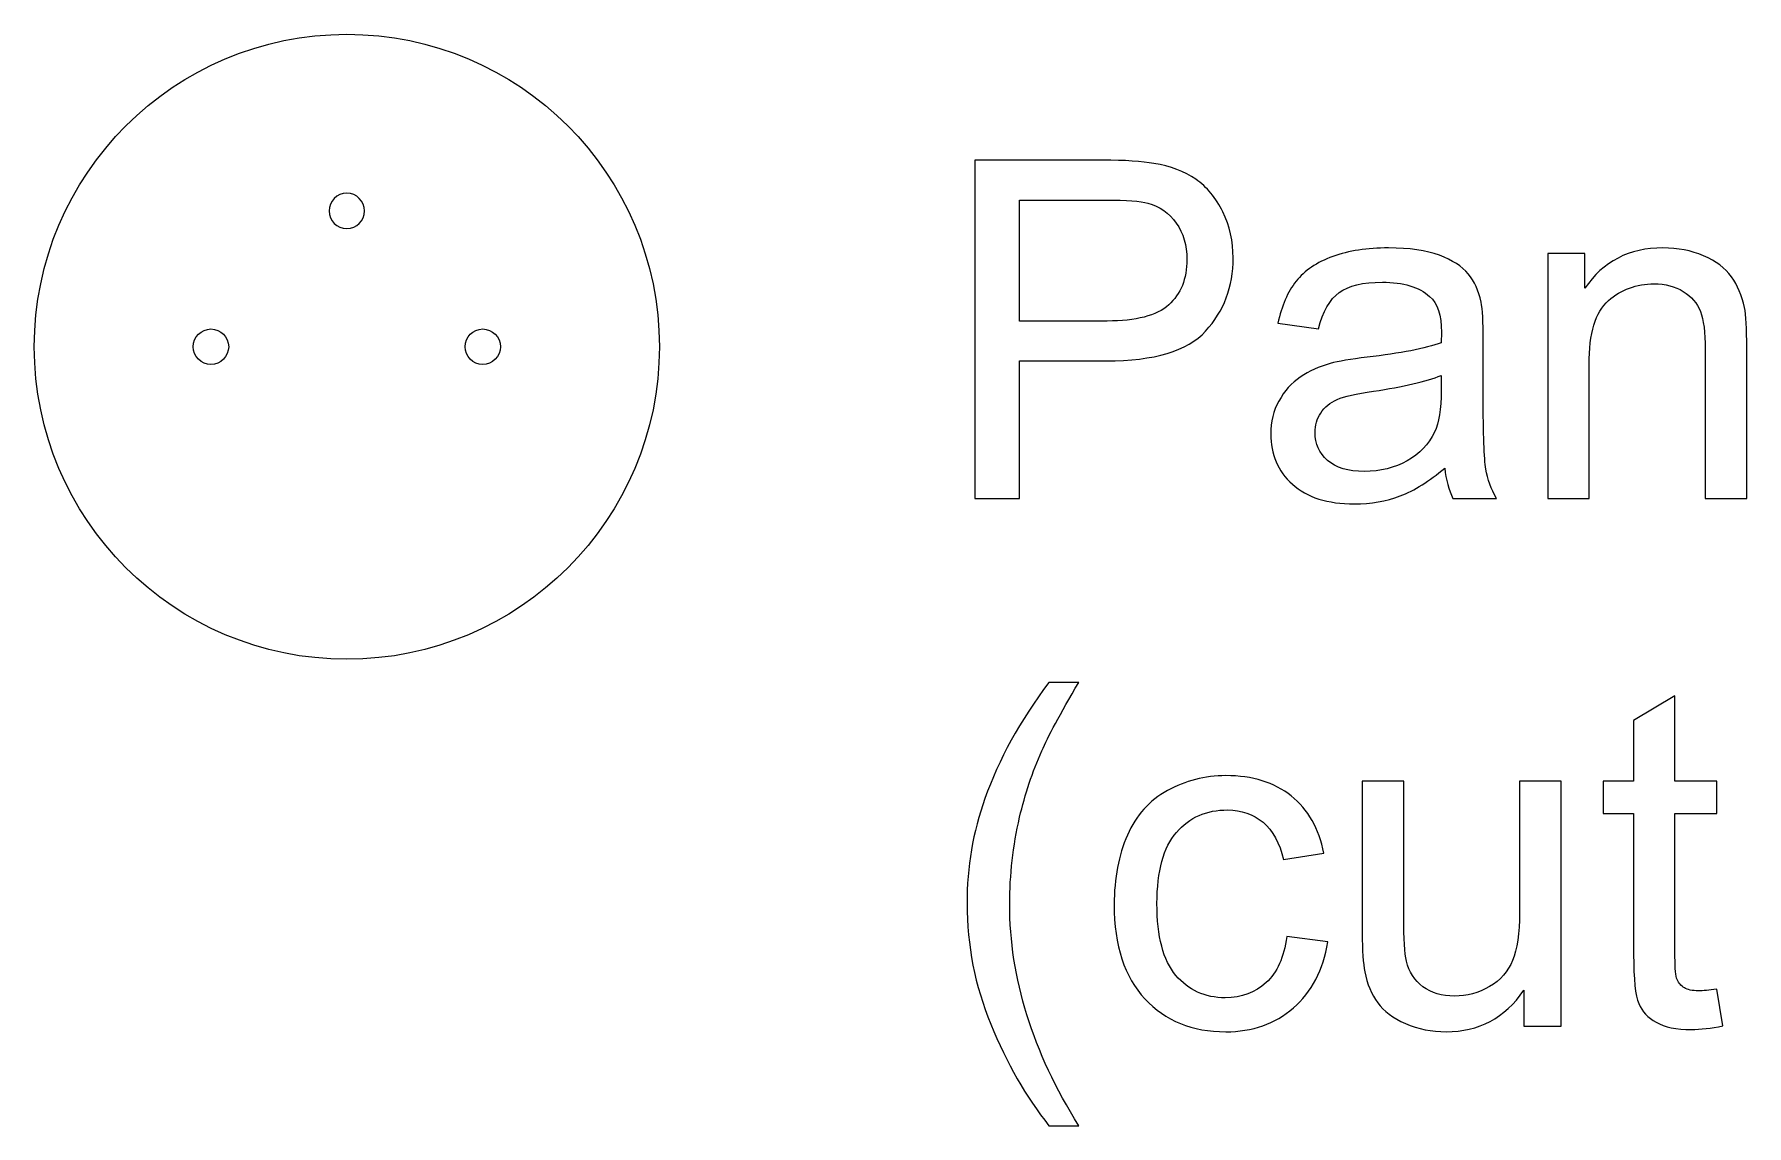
# Model space of a CAD drawing. Header units: inches. Extents: x -3.1 to 14.9, y -9.8 to 5.5.
# Drawn here: x 9.446 to 10.654, y -0.628 to 0.142 of the extents above; entities that cross this region are included whole.
import ezdxf

# ---------------------------------------------------------------- set-up
doc = ezdxf.new("R2010")
doc.units = ezdxf.units.IN
doc.header["$MEASUREMENT"] = 0
doc.layers.add('Layer 1', color=7, linetype='Continuous')

msp = doc.modelspace()

# ---------------------------------------------------------------- linework, layer by layer
at = {"layer": 'Layer 1', "color": 250, "lineweight": 9}
for points in [[(9.666, 0.1424), (9.5443, 0.1424), (9.4456, 0.0437), (9.4456, -0.078), (9.4456, -0.078), (9.4456, -0.1998), (9.5443, -0.2985), (9.666, -0.2985), (9.666, -0.2985), (9.7878, -0.2985), (9.8865, -0.1998), (9.8865, -0.078), (9.8865, -0.078), (9.8865, 0.0437), (9.7878, 0.1424), (9.666, 0.1424)], [(9.666, 0.1424), (9.5443, 0.1424), (9.4456, 0.0437), (9.4456, -0.078), (9.4456, -0.078), (9.4456, -0.1998), (9.5443, -0.2985), (9.666, -0.2985), (9.666, -0.2985), (9.7878, -0.2985), (9.8865, -0.1998), (9.8865, -0.078), (9.8865, -0.078), (9.8865, 0.0437), (9.7878, 0.1424), (9.666, 0.1424)], [(9.666, 0.1424), (9.5443, 0.1424), (9.4456, 0.0437), (9.4456, -0.078), (9.4456, -0.078), (9.4456, -0.1998), (9.5443, -0.2985), (9.666, -0.2985), (9.666, -0.2985), (9.7878, -0.2985), (9.8865, -0.1998), (9.8865, -0.078), (9.8865, -0.078), (9.8865, 0.0437), (9.7878, 0.1424), (9.666, 0.1424)], [(9.666, 0.1424), (9.5443, 0.1424), (9.4456, 0.0437), (9.4456, -0.078), (9.4456, -0.078), (9.4456, -0.1998), (9.5443, -0.2985), (9.666, -0.2985), (9.666, -0.2985), (9.7878, -0.2985), (9.8865, -0.1998), (9.8865, -0.078), (9.8865, -0.078), (9.8865, 0.0437), (9.7878, 0.1424), (9.666, 0.1424)], [(9.666, 0.1424), (9.5443, 0.1424), (9.4456, 0.0437), (9.4456, -0.078), (9.4456, -0.078), (9.4456, -0.1998), (9.5443, -0.2985), (9.666, -0.2985), (9.666, -0.2985), (9.7878, -0.2985), (9.8865, -0.1998), (9.8865, -0.078), (9.8865, -0.078), (9.8865, 0.0437), (9.7878, 0.1424), (9.666, 0.1424)], [(9.666, 0.1424), (9.5443, 0.1424), (9.4456, 0.0437), (9.4456, -0.078), (9.4456, -0.078), (9.4456, -0.1998), (9.5443, -0.2985), (9.666, -0.2985), (9.666, -0.2985), (9.7878, -0.2985), (9.8865, -0.1998), (9.8865, -0.078), (9.8865, -0.078), (9.8865, 0.0437), (9.7878, 0.1424), (9.666, 0.1424)], [(9.666, 0.1424), (9.5443, 0.1424), (9.4456, 0.0437), (9.4456, -0.078), (9.4456, -0.078), (9.4456, -0.1998), (9.5443, -0.2985), (9.666, -0.2985), (9.666, -0.2985), (9.7878, -0.2985), (9.8865, -0.1998), (9.8865, -0.078), (9.8865, -0.078), (9.8865, 0.0437), (9.7878, 0.1424), (9.666, 0.1424)], [(9.666, 0.1424), (9.5443, 0.1424), (9.4456, 0.0437), (9.4456, -0.078), (9.4456, -0.078), (9.4456, -0.1998), (9.5443, -0.2985), (9.666, -0.2985), (9.666, -0.2985), (9.7878, -0.2985), (9.8865, -0.1998), (9.8865, -0.078), (9.8865, -0.078), (9.8865, 0.0437), (9.7878, 0.1424), (9.666, 0.1424)], [(9.666, 0.1424), (9.5443, 0.1424), (9.4456, 0.0437), (9.4456, -0.078), (9.4456, -0.078), (9.4456, -0.1998), (9.5443, -0.2985), (9.666, -0.2985), (9.666, -0.2985), (9.7878, -0.2985), (9.8865, -0.1998), (9.8865, -0.078), (9.8865, -0.078), (9.8865, 0.0437), (9.7878, 0.1424), (9.666, 0.1424)], [(9.666, 0.1424), (9.5443, 0.1424), (9.4456, 0.0437), (9.4456, -0.078), (9.4456, -0.078), (9.4456, -0.1998), (9.5443, -0.2985), (9.666, -0.2985), (9.666, -0.2985), (9.7878, -0.2985), (9.8865, -0.1998), (9.8865, -0.078), (9.8865, -0.078), (9.8865, 0.0437), (9.7878, 0.1424), (9.666, 0.1424)], [(9.666, 0.1424), (9.5443, 0.1424), (9.4456, 0.0437), (9.4456, -0.078), (9.4456, -0.078), (9.4456, -0.1998), (9.5443, -0.2985), (9.666, -0.2985), (9.666, -0.2985), (9.7878, -0.2985), (9.8865, -0.1998), (9.8865, -0.078), (9.8865, -0.078), (9.8865, 0.0437), (9.7878, 0.1424), (9.666, 0.1424)], [(9.666, 0.1424), (9.5443, 0.1424), (9.4456, 0.0437), (9.4456, -0.078), (9.4456, -0.078), (9.4456, -0.1998), (9.5443, -0.2985), (9.666, -0.2985), (9.666, -0.2985), (9.7878, -0.2985), (9.8865, -0.1998), (9.8865, -0.078), (9.8865, -0.078), (9.8865, 0.0437), (9.7878, 0.1424), (9.666, 0.1424)], [(9.666, 0.1424), (9.5443, 0.1424), (9.4456, 0.0437), (9.4456, -0.078), (9.4456, -0.078), (9.4456, -0.1998), (9.5443, -0.2985), (9.666, -0.2985), (9.666, -0.2985), (9.7878, -0.2985), (9.8865, -0.1998), (9.8865, -0.078), (9.8865, -0.078), (9.8865, 0.0437), (9.7878, 0.1424), (9.666, 0.1424)], [(9.666, 0.1424), (9.5443, 0.1424), (9.4456, 0.0437), (9.4456, -0.078), (9.4456, -0.078), (9.4456, -0.1998), (9.5443, -0.2985), (9.666, -0.2985), (9.666, -0.2985), (9.7878, -0.2985), (9.8865, -0.1998), (9.8865, -0.078), (9.8865, -0.078), (9.8865, 0.0437), (9.7878, 0.1424), (9.666, 0.1424)], [(9.666, 0.1424), (9.5443, 0.1424), (9.4456, 0.0437), (9.4456, -0.078), (9.4456, -0.078), (9.4456, -0.1998), (9.5443, -0.2985), (9.666, -0.2985), (9.666, -0.2985), (9.7878, -0.2985), (9.8865, -0.1998), (9.8865, -0.078), (9.8865, -0.078), (9.8865, 0.0437), (9.7878, 0.1424), (9.666, 0.1424)], [(9.666, 0.1424), (9.5443, 0.1424), (9.4456, 0.0437), (9.4456, -0.078), (9.4456, -0.078), (9.4456, -0.1998), (9.5443, -0.2985), (9.666, -0.2985), (9.666, -0.2985), (9.7878, -0.2985), (9.8865, -0.1998), (9.8865, -0.078), (9.8865, -0.078), (9.8865, 0.0437), (9.7878, 0.1424), (9.666, 0.1424)], [(9.666, 0.1424), (9.5443, 0.1424), (9.4456, 0.0437), (9.4456, -0.078), (9.4456, -0.078), (9.4456, -0.1998), (9.5443, -0.2985), (9.666, -0.2985), (9.666, -0.2985), (9.7878, -0.2985), (9.8865, -0.1998), (9.8865, -0.078), (9.8865, -0.078), (9.8865, 0.0437), (9.7878, 0.1424), (9.666, 0.1424)], [(9.666, 0.1424), (9.5443, 0.1424), (9.4456, 0.0437), (9.4456, -0.078), (9.4456, -0.078), (9.4456, -0.1998), (9.5443, -0.2985), (9.666, -0.2985), (9.666, -0.2985), (9.7878, -0.2985), (9.8865, -0.1998), (9.8865, -0.078), (9.8865, -0.078), (9.8865, 0.0437), (9.7878, 0.1424), (9.666, 0.1424)], [(9.666, 0.1424), (9.5443, 0.1424), (9.4456, 0.0437), (9.4456, -0.078), (9.4456, -0.078), (9.4456, -0.1998), (9.5443, -0.2985), (9.666, -0.2985), (9.666, -0.2985), (9.7878, -0.2985), (9.8865, -0.1998), (9.8865, -0.078), (9.8865, -0.078), (9.8865, 0.0437), (9.7878, 0.1424), (9.666, 0.1424)], [(9.666, 0.1424), (9.5443, 0.1424), (9.4456, 0.0437), (9.4456, -0.078), (9.4456, -0.078), (9.4456, -0.1998), (9.5443, -0.2985), (9.666, -0.2985), (9.666, -0.2985), (9.7878, -0.2985), (9.8865, -0.1998), (9.8865, -0.078), (9.8865, -0.078), (9.8865, 0.0437), (9.7878, 0.1424), (9.666, 0.1424)], [(9.666, 0.1424), (9.5443, 0.1424), (9.4456, 0.0437), (9.4456, -0.078), (9.4456, -0.078), (9.4456, -0.1998), (9.5443, -0.2985), (9.666, -0.2985), (9.666, -0.2985), (9.7878, -0.2985), (9.8865, -0.1998), (9.8865, -0.078), (9.8865, -0.078), (9.8865, 0.0437), (9.7878, 0.1424), (9.666, 0.1424)], [(9.6535, 0.0178), (9.6535, 0.0247), (9.6591, 0.0303), (9.666, 0.0303), (9.666, 0.0303), (9.6729, 0.0303), (9.6785, 0.0247), (9.6785, 0.0178), (9.6785, 0.0178), (9.6785, 0.0109), (9.6729, 0.0053), (9.666, 0.0053), (9.666, 0.0053), (9.6591, 0.0053), (9.6535, 0.0109), (9.6535, 0.0178)], [(9.5702, -0.0655), (9.5633, -0.0655), (9.5577, -0.0711), (9.5577, -0.078), (9.5577, -0.078), (9.5577, -0.0849), (9.5633, -0.0905), (9.5702, -0.0905), (9.5702, -0.0905), (9.5771, -0.0905), (9.5827, -0.0849), (9.5827, -0.078), (9.5827, -0.078), (9.5827, -0.0711), (9.5771, -0.0655), (9.5702, -0.0655)], [(9.5702, -0.0655), (9.5633, -0.0655), (9.5577, -0.0711), (9.5577, -0.078), (9.5577, -0.078), (9.5577, -0.0849), (9.5633, -0.0905), (9.5702, -0.0905), (9.5702, -0.0905), (9.5771, -0.0905), (9.5827, -0.0849), (9.5827, -0.078), (9.5827, -0.078), (9.5827, -0.0711), (9.5771, -0.0655), (9.5702, -0.0655)], [(9.5702, -0.0655), (9.5633, -0.0655), (9.5577, -0.0711), (9.5577, -0.078), (9.5577, -0.078), (9.5577, -0.0849), (9.5633, -0.0905), (9.5702, -0.0905), (9.5702, -0.0905), (9.5771, -0.0905), (9.5827, -0.0849), (9.5827, -0.078), (9.5827, -0.078), (9.5827, -0.0711), (9.5771, -0.0655), (9.5702, -0.0655)], [(9.5702, -0.0655), (9.5633, -0.0655), (9.5577, -0.0711), (9.5577, -0.078), (9.5577, -0.078), (9.5577, -0.0849), (9.5633, -0.0905), (9.5702, -0.0905), (9.5702, -0.0905), (9.5771, -0.0905), (9.5827, -0.0849), (9.5827, -0.078), (9.5827, -0.078), (9.5827, -0.0711), (9.5771, -0.0655), (9.5702, -0.0655)], [(9.5702, -0.0655), (9.5633, -0.0655), (9.5577, -0.0711), (9.5577, -0.078), (9.5577, -0.078), (9.5577, -0.0849), (9.5633, -0.0905), (9.5702, -0.0905), (9.5702, -0.0905), (9.5771, -0.0905), (9.5827, -0.0849), (9.5827, -0.078), (9.5827, -0.078), (9.5827, -0.0711), (9.5771, -0.0655), (9.5702, -0.0655)], [(9.5702, -0.0655), (9.5633, -0.0655), (9.5577, -0.0711), (9.5577, -0.078), (9.5577, -0.078), (9.5577, -0.0849), (9.5633, -0.0905), (9.5702, -0.0905), (9.5702, -0.0905), (9.5771, -0.0905), (9.5827, -0.0849), (9.5827, -0.078), (9.5827, -0.078), (9.5827, -0.0711), (9.5771, -0.0655), (9.5702, -0.0655)], [(9.5702, -0.0655), (9.5633, -0.0655), (9.5577, -0.0711), (9.5577, -0.078), (9.5577, -0.078), (9.5577, -0.0849), (9.5633, -0.0905), (9.5702, -0.0905), (9.5702, -0.0905), (9.5771, -0.0905), (9.5827, -0.0849), (9.5827, -0.078), (9.5827, -0.078), (9.5827, -0.0711), (9.5771, -0.0655), (9.5702, -0.0655)], [(9.5702, -0.0655), (9.5633, -0.0655), (9.5577, -0.0711), (9.5577, -0.078), (9.5577, -0.078), (9.5577, -0.0849), (9.5633, -0.0905), (9.5702, -0.0905), (9.5702, -0.0905), (9.5771, -0.0905), (9.5827, -0.0849), (9.5827, -0.078), (9.5827, -0.078), (9.5827, -0.0711), (9.5771, -0.0655), (9.5702, -0.0655)], [(9.5702, -0.0655), (9.5633, -0.0655), (9.5577, -0.0711), (9.5577, -0.078), (9.5577, -0.078), (9.5577, -0.0849), (9.5633, -0.0905), (9.5702, -0.0905), (9.5702, -0.0905), (9.5771, -0.0905), (9.5827, -0.0849), (9.5827, -0.078), (9.5827, -0.078), (9.5827, -0.0711), (9.5771, -0.0655), (9.5702, -0.0655)], [(9.5702, -0.0655), (9.5633, -0.0655), (9.5577, -0.0711), (9.5577, -0.078), (9.5577, -0.078), (9.5577, -0.0849), (9.5633, -0.0905), (9.5702, -0.0905), (9.5702, -0.0905), (9.5771, -0.0905), (9.5827, -0.0849), (9.5827, -0.078), (9.5827, -0.078), (9.5827, -0.0711), (9.5771, -0.0655), (9.5702, -0.0655)], [(9.5702, -0.0655), (9.5633, -0.0655), (9.5577, -0.0711), (9.5577, -0.078), (9.5577, -0.078), (9.5577, -0.0849), (9.5633, -0.0905), (9.5702, -0.0905), (9.5702, -0.0905), (9.5771, -0.0905), (9.5827, -0.0849), (9.5827, -0.078), (9.5827, -0.078), (9.5827, -0.0711), (9.5771, -0.0655), (9.5702, -0.0655)], [(9.5702, -0.0655), (9.5633, -0.0655), (9.5577, -0.0711), (9.5577, -0.078), (9.5577, -0.078), (9.5577, -0.0849), (9.5633, -0.0905), (9.5702, -0.0905), (9.5702, -0.0905), (9.5771, -0.0905), (9.5827, -0.0849), (9.5827, -0.078), (9.5827, -0.078), (9.5827, -0.0711), (9.5771, -0.0655), (9.5702, -0.0655)], [(9.5702, -0.0655), (9.5633, -0.0655), (9.5577, -0.0711), (9.5577, -0.078), (9.5577, -0.078), (9.5577, -0.0849), (9.5633, -0.0905), (9.5702, -0.0905), (9.5702, -0.0905), (9.5771, -0.0905), (9.5827, -0.0849), (9.5827, -0.078), (9.5827, -0.078), (9.5827, -0.0711), (9.5771, -0.0655), (9.5702, -0.0655)], [(9.5702, -0.0655), (9.5633, -0.0655), (9.5577, -0.0711), (9.5577, -0.078), (9.5577, -0.078), (9.5577, -0.0849), (9.5633, -0.0905), (9.5702, -0.0905), (9.5702, -0.0905), (9.5771, -0.0905), (9.5827, -0.0849), (9.5827, -0.078), (9.5827, -0.078), (9.5827, -0.0711), (9.5771, -0.0655), (9.5702, -0.0655)], [(9.5702, -0.0655), (9.5633, -0.0655), (9.5577, -0.0711), (9.5577, -0.078), (9.5577, -0.078), (9.5577, -0.0849), (9.5633, -0.0905), (9.5702, -0.0905), (9.5702, -0.0905), (9.5771, -0.0905), (9.5827, -0.0849), (9.5827, -0.078), (9.5827, -0.078), (9.5827, -0.0711), (9.5771, -0.0655), (9.5702, -0.0655)], [(9.5702, -0.0655), (9.5633, -0.0655), (9.5577, -0.0711), (9.5577, -0.078), (9.5577, -0.078), (9.5577, -0.0849), (9.5633, -0.0905), (9.5702, -0.0905), (9.5702, -0.0905), (9.5771, -0.0905), (9.5827, -0.0849), (9.5827, -0.078), (9.5827, -0.078), (9.5827, -0.0711), (9.5771, -0.0655), (9.5702, -0.0655)], [(9.5702, -0.0655), (9.5633, -0.0655), (9.5577, -0.0711), (9.5577, -0.078), (9.5577, -0.078), (9.5577, -0.0849), (9.5633, -0.0905), (9.5702, -0.0905), (9.5702, -0.0905), (9.5771, -0.0905), (9.5827, -0.0849), (9.5827, -0.078), (9.5827, -0.078), (9.5827, -0.0711), (9.5771, -0.0655), (9.5702, -0.0655)], [(9.5702, -0.0655), (9.5633, -0.0655), (9.5577, -0.0711), (9.5577, -0.078), (9.5577, -0.078), (9.5577, -0.0849), (9.5633, -0.0905), (9.5702, -0.0905), (9.5702, -0.0905), (9.5771, -0.0905), (9.5827, -0.0849), (9.5827, -0.078), (9.5827, -0.078), (9.5827, -0.0711), (9.5771, -0.0655), (9.5702, -0.0655)], [(9.5702, -0.0655), (9.5633, -0.0655), (9.5577, -0.0711), (9.5577, -0.078), (9.5577, -0.078), (9.5577, -0.0849), (9.5633, -0.0905), (9.5702, -0.0905), (9.5702, -0.0905), (9.5771, -0.0905), (9.5827, -0.0849), (9.5827, -0.078), (9.5827, -0.078), (9.5827, -0.0711), (9.5771, -0.0655), (9.5702, -0.0655)], [(9.5702, -0.0655), (9.5633, -0.0655), (9.5577, -0.0711), (9.5577, -0.078), (9.5577, -0.078), (9.5577, -0.0849), (9.5633, -0.0905), (9.5702, -0.0905), (9.5702, -0.0905), (9.5771, -0.0905), (9.5827, -0.0849), (9.5827, -0.078), (9.5827, -0.078), (9.5827, -0.0711), (9.5771, -0.0655), (9.5702, -0.0655)], [(9.5702, -0.0655), (9.5633, -0.0655), (9.5577, -0.0711), (9.5577, -0.078), (9.5577, -0.078), (9.5577, -0.0849), (9.5633, -0.0905), (9.5702, -0.0905), (9.5702, -0.0905), (9.5771, -0.0905), (9.5827, -0.0849), (9.5827, -0.078), (9.5827, -0.078), (9.5827, -0.0711), (9.5771, -0.0655), (9.5702, -0.0655)], [(9.7619, -0.0655), (9.7549, -0.0655), (9.7494, -0.0711), (9.7494, -0.078), (9.7494, -0.078), (9.7494, -0.0849), (9.7549, -0.0905), (9.7619, -0.0905), (9.7619, -0.0905), (9.7688, -0.0905), (9.7744, -0.0849), (9.7744, -0.078), (9.7744, -0.078), (9.7744, -0.0711), (9.7688, -0.0655), (9.7619, -0.0655)], [(9.7619, -0.0655), (9.7549, -0.0655), (9.7494, -0.0711), (9.7494, -0.078), (9.7494, -0.078), (9.7494, -0.0849), (9.7549, -0.0905), (9.7619, -0.0905), (9.7619, -0.0905), (9.7688, -0.0905), (9.7744, -0.0849), (9.7744, -0.078), (9.7744, -0.078), (9.7744, -0.0711), (9.7688, -0.0655), (9.7619, -0.0655)], [(9.7619, -0.0655), (9.7549, -0.0655), (9.7494, -0.0711), (9.7494, -0.078), (9.7494, -0.078), (9.7494, -0.0849), (9.7549, -0.0905), (9.7619, -0.0905), (9.7619, -0.0905), (9.7688, -0.0905), (9.7744, -0.0849), (9.7744, -0.078), (9.7744, -0.078), (9.7744, -0.0711), (9.7688, -0.0655), (9.7619, -0.0655)], [(9.7619, -0.0655), (9.7549, -0.0655), (9.7494, -0.0711), (9.7494, -0.078), (9.7494, -0.078), (9.7494, -0.0849), (9.7549, -0.0905), (9.7619, -0.0905), (9.7619, -0.0905), (9.7688, -0.0905), (9.7744, -0.0849), (9.7744, -0.078), (9.7744, -0.078), (9.7744, -0.0711), (9.7688, -0.0655), (9.7619, -0.0655)], [(9.7619, -0.0655), (9.7549, -0.0655), (9.7494, -0.0711), (9.7494, -0.078), (9.7494, -0.078), (9.7494, -0.0849), (9.7549, -0.0905), (9.7619, -0.0905), (9.7619, -0.0905), (9.7688, -0.0905), (9.7744, -0.0849), (9.7744, -0.078), (9.7744, -0.078), (9.7744, -0.0711), (9.7688, -0.0655), (9.7619, -0.0655)], [(9.7619, -0.0655), (9.7549, -0.0655), (9.7494, -0.0711), (9.7494, -0.078), (9.7494, -0.078), (9.7494, -0.0849), (9.7549, -0.0905), (9.7619, -0.0905), (9.7619, -0.0905), (9.7688, -0.0905), (9.7744, -0.0849), (9.7744, -0.078), (9.7744, -0.078), (9.7744, -0.0711), (9.7688, -0.0655), (9.7619, -0.0655)], [(9.7619, -0.0655), (9.7549, -0.0655), (9.7494, -0.0711), (9.7494, -0.078), (9.7494, -0.078), (9.7494, -0.0849), (9.7549, -0.0905), (9.7619, -0.0905), (9.7619, -0.0905), (9.7688, -0.0905), (9.7744, -0.0849), (9.7744, -0.078), (9.7744, -0.078), (9.7744, -0.0711), (9.7688, -0.0655), (9.7619, -0.0655)], [(9.7619, -0.0655), (9.7549, -0.0655), (9.7494, -0.0711), (9.7494, -0.078), (9.7494, -0.078), (9.7494, -0.0849), (9.7549, -0.0905), (9.7619, -0.0905), (9.7619, -0.0905), (9.7688, -0.0905), (9.7744, -0.0849), (9.7744, -0.078), (9.7744, -0.078), (9.7744, -0.0711), (9.7688, -0.0655), (9.7619, -0.0655)], [(9.7619, -0.0655), (9.7549, -0.0655), (9.7494, -0.0711), (9.7494, -0.078), (9.7494, -0.078), (9.7494, -0.0849), (9.7549, -0.0905), (9.7619, -0.0905), (9.7619, -0.0905), (9.7688, -0.0905), (9.7744, -0.0849), (9.7744, -0.078), (9.7744, -0.078), (9.7744, -0.0711), (9.7688, -0.0655), (9.7619, -0.0655)], [(9.7619, -0.0655), (9.7549, -0.0655), (9.7494, -0.0711), (9.7494, -0.078), (9.7494, -0.078), (9.7494, -0.0849), (9.7549, -0.0905), (9.7619, -0.0905), (9.7619, -0.0905), (9.7688, -0.0905), (9.7744, -0.0849), (9.7744, -0.078), (9.7744, -0.078), (9.7744, -0.0711), (9.7688, -0.0655), (9.7619, -0.0655)], [(9.7619, -0.0655), (9.7549, -0.0655), (9.7494, -0.0711), (9.7494, -0.078), (9.7494, -0.078), (9.7494, -0.0849), (9.7549, -0.0905), (9.7619, -0.0905), (9.7619, -0.0905), (9.7688, -0.0905), (9.7744, -0.0849), (9.7744, -0.078), (9.7744, -0.078), (9.7744, -0.0711), (9.7688, -0.0655), (9.7619, -0.0655)], [(9.7619, -0.0655), (9.7549, -0.0655), (9.7494, -0.0711), (9.7494, -0.078), (9.7494, -0.078), (9.7494, -0.0849), (9.7549, -0.0905), (9.7619, -0.0905), (9.7619, -0.0905), (9.7688, -0.0905), (9.7744, -0.0849), (9.7744, -0.078), (9.7744, -0.078), (9.7744, -0.0711), (9.7688, -0.0655), (9.7619, -0.0655)], [(9.7619, -0.0655), (9.7549, -0.0655), (9.7494, -0.0711), (9.7494, -0.078), (9.7494, -0.078), (9.7494, -0.0849), (9.7549, -0.0905), (9.7619, -0.0905), (9.7619, -0.0905), (9.7688, -0.0905), (9.7744, -0.0849), (9.7744, -0.078), (9.7744, -0.078), (9.7744, -0.0711), (9.7688, -0.0655), (9.7619, -0.0655)], [(9.7619, -0.0655), (9.7549, -0.0655), (9.7494, -0.0711), (9.7494, -0.078), (9.7494, -0.078), (9.7494, -0.0849), (9.7549, -0.0905), (9.7619, -0.0905), (9.7619, -0.0905), (9.7688, -0.0905), (9.7744, -0.0849), (9.7744, -0.078), (9.7744, -0.078), (9.7744, -0.0711), (9.7688, -0.0655), (9.7619, -0.0655)], [(9.7619, -0.0655), (9.7549, -0.0655), (9.7494, -0.0711), (9.7494, -0.078), (9.7494, -0.078), (9.7494, -0.0849), (9.7549, -0.0905), (9.7619, -0.0905), (9.7619, -0.0905), (9.7688, -0.0905), (9.7744, -0.0849), (9.7744, -0.078), (9.7744, -0.078), (9.7744, -0.0711), (9.7688, -0.0655), (9.7619, -0.0655)], [(9.7619, -0.0655), (9.7549, -0.0655), (9.7494, -0.0711), (9.7494, -0.078), (9.7494, -0.078), (9.7494, -0.0849), (9.7549, -0.0905), (9.7619, -0.0905), (9.7619, -0.0905), (9.7688, -0.0905), (9.7744, -0.0849), (9.7744, -0.078), (9.7744, -0.078), (9.7744, -0.0711), (9.7688, -0.0655), (9.7619, -0.0655)], [(9.7619, -0.0655), (9.7549, -0.0655), (9.7494, -0.0711), (9.7494, -0.078), (9.7494, -0.078), (9.7494, -0.0849), (9.7549, -0.0905), (9.7619, -0.0905), (9.7619, -0.0905), (9.7688, -0.0905), (9.7744, -0.0849), (9.7744, -0.078), (9.7744, -0.078), (9.7744, -0.0711), (9.7688, -0.0655), (9.7619, -0.0655)], [(9.7619, -0.0655), (9.7549, -0.0655), (9.7494, -0.0711), (9.7494, -0.078), (9.7494, -0.078), (9.7494, -0.0849), (9.7549, -0.0905), (9.7619, -0.0905), (9.7619, -0.0905), (9.7688, -0.0905), (9.7744, -0.0849), (9.7744, -0.078), (9.7744, -0.078), (9.7744, -0.0711), (9.7688, -0.0655), (9.7619, -0.0655)], [(9.7619, -0.0655), (9.7549, -0.0655), (9.7494, -0.0711), (9.7494, -0.078), (9.7494, -0.078), (9.7494, -0.0849), (9.7549, -0.0905), (9.7619, -0.0905), (9.7619, -0.0905), (9.7688, -0.0905), (9.7744, -0.0849), (9.7744, -0.078), (9.7744, -0.078), (9.7744, -0.0711), (9.7688, -0.0655), (9.7619, -0.0655)], [(9.7619, -0.0655), (9.7549, -0.0655), (9.7494, -0.0711), (9.7494, -0.078), (9.7494, -0.078), (9.7494, -0.0849), (9.7549, -0.0905), (9.7619, -0.0905), (9.7619, -0.0905), (9.7688, -0.0905), (9.7744, -0.0849), (9.7744, -0.078), (9.7744, -0.078), (9.7744, -0.0711), (9.7688, -0.0655), (9.7619, -0.0655)], [(9.7619, -0.0655), (9.7549, -0.0655), (9.7494, -0.0711), (9.7494, -0.078), (9.7494, -0.078), (9.7494, -0.0849), (9.7549, -0.0905), (9.7619, -0.0905), (9.7619, -0.0905), (9.7688, -0.0905), (9.7744, -0.0849), (9.7744, -0.078), (9.7744, -0.078), (9.7744, -0.0711), (9.7688, -0.0655), (9.7619, -0.0655)]]:
    msp.add_open_spline(points, degree=3, knots=[0, 0, 0, 0, 0.2, 0.2, 0.2, 0.2, 0.4, 0.4, 0.4, 0.4, 0.6, 0.6, 0.6, 0.6, 1, 1, 1, 1], dxfattribs=at)
for points in [[(9.666, 0.1424), (9.666, 0.1424), (9.666, 0.1424), (9.666, 0.1424)], [(9.666, 0.1424), (9.666, 0.1424), (9.666, 0.1424), (9.666, 0.1424)], [(9.5702, -0.0655), (9.5702, -0.0655), (9.5702, -0.0655), (9.5702, -0.0655)], [(9.5702, -0.0655), (9.5702, -0.0655), (9.5702, -0.0655), (9.5702, -0.0655)], [(9.7619, -0.0655), (9.7619, -0.0655), (9.7619, -0.0655), (9.7619, -0.0655)], [(9.7619, -0.0655), (9.7619, -0.0655), (9.7619, -0.0655), (9.7619, -0.0655)], [(9.4456, -0.078), (9.4456, -0.078), (9.4456, -0.078), (9.4456, -0.078)], [(9.5577, -0.078), (9.5577, -0.078), (9.5577, -0.078), (9.5577, -0.078)], [(9.5827, -0.078), (9.5827, -0.078), (9.5827, -0.078), (9.5827, -0.078)], [(9.7494, -0.078), (9.7494, -0.078), (9.7494, -0.078), (9.7494, -0.078)], [(9.7744, -0.078), (9.7744, -0.078), (9.7744, -0.078), (9.7744, -0.078)], [(9.8865, -0.078), (9.8865, -0.078), (9.8865, -0.078), (9.8865, -0.078)], [(9.5702, -0.0905), (9.5702, -0.0905), (9.5702, -0.0905), (9.5702, -0.0905)], [(9.7619, -0.0905), (9.7619, -0.0905), (9.7619, -0.0905), (9.7619, -0.0905)], [(9.666, -0.2985), (9.666, -0.2985), (9.666, -0.2985), (9.666, -0.2985)]]:
    msp.add_open_spline(points, degree=3, dxfattribs=at)
at = {"layer": 'Layer 1', "color": 250}
for points, knots in [([(10.1091, -0.185), (10.1091, -0.185), (10.1091, 0.0536), (10.1091, 0.0536), (10.1091, 0.0536), (10.1091, 0.0536), (10.1991, 0.0536), (10.1991, 0.0536), (10.1991, 0.0536), (10.2149, 0.0536), (10.227, 0.0528), (10.2353, 0.0513), (10.2353, 0.0513), (10.2471, 0.0494), (10.2569, 0.0456), (10.2648, 0.0401), (10.2648, 0.0401), (10.2727, 0.0347), (10.2791, 0.027), (10.284, 0.0171), (10.284, 0.0171), (10.2888, 0.0072), (10.2912, -0.0036), (10.2912, -0.0154), (10.2912, -0.0154), (10.2912, -0.0357), (10.2847, -0.0529), (10.2718, -0.067), (10.2718, -0.067), (10.2589, -0.081), (10.2356, -0.088), (10.2018, -0.088), (10.2018, -0.088), (10.2018, -0.088), (10.1406, -0.088), (10.1406, -0.088), (10.1406, -0.088), (10.1406, -0.088), (10.1406, -0.185), (10.1406, -0.185), (10.1406, -0.185), (10.1406, -0.185), (10.1091, -0.185), (10.1091, -0.185)], [0, 0, 0, 0, 0.083333, 0.083333, 0.083333, 0.083333, 0.166667, 0.166667, 0.166667, 0.166667, 0.25, 0.25, 0.25, 0.25, 0.333333, 0.333333, 0.333333, 0.333333, 0.416667, 0.416667, 0.416667, 0.416667, 0.5, 0.5, 0.5, 0.5, 0.583333, 0.583333, 0.583333, 0.583333, 0.666667, 0.666667, 0.666667, 0.666667, 0.75, 0.75, 0.75, 0.75, 0.833333, 0.833333, 0.833333, 0.833333, 1, 1, 1, 1]), ([(10.1406, -0.0599), (10.1406, -0.0599), (10.2023, -0.0599), (10.2023, -0.0599), (10.2023, -0.0599), (10.2227, -0.0599), (10.2372, -0.0561), (10.2458, -0.0485), (10.2458, -0.0485), (10.2543, -0.0409), (10.2586, -0.0302), (10.2586, -0.0164), (10.2586, -0.0164), (10.2586, -0.0064), (10.2561, 0.0021), (10.2511, 0.0092), (10.2511, 0.0092), (10.246, 0.0164), (10.2394, 0.021), (10.2311, 0.0233), (10.2311, 0.0233), (10.2258, 0.0247), (10.216, 0.0254), (10.2017, 0.0254), (10.2017, 0.0254), (10.2017, 0.0254), (10.1406, 0.0254), (10.1406, 0.0254), (10.1406, 0.0254), (10.1406, 0.0254), (10.1406, -0.0599), (10.1406, -0.0599)], [0, 0, 0, 0, 0.111111, 0.111111, 0.111111, 0.111111, 0.222222, 0.222222, 0.222222, 0.222222, 0.333333, 0.333333, 0.333333, 0.333333, 0.444444, 0.444444, 0.444444, 0.444444, 0.555556, 0.555556, 0.555556, 0.555556, 0.666667, 0.666667, 0.666667, 0.666667, 0.777778, 0.777778, 0.777778, 0.777778, 1, 1, 1, 1]), ([(10.4405, -0.1637), (10.4296, -0.1729), (10.4191, -0.1794), (10.4091, -0.1833), (10.4091, -0.1833), (10.3991, -0.187), (10.3883, -0.1889), (10.3768, -0.1889), (10.3768, -0.1889), (10.3578, -0.1889), (10.3432, -0.1843), (10.333, -0.175), (10.333, -0.175), (10.3228, -0.1658), (10.3177, -0.1539), (10.3177, -0.1395), (10.3177, -0.1395), (10.3177, -0.131), (10.3196, -0.1233), (10.3235, -0.1163), (10.3235, -0.1163), (10.3273, -0.1093), (10.3324, -0.1036), (10.3386, -0.0994), (10.3386, -0.0994), (10.3449, -0.0952), (10.3519, -0.092), (10.3597, -0.0898), (10.3597, -0.0898), (10.3655, -0.0883), (10.3741, -0.0868), (10.3857, -0.0854), (10.3857, -0.0854), (10.4094, -0.0826), (10.4268, -0.0793), (10.438, -0.0753), (10.438, -0.0753), (10.4381, -0.0713), (10.4382, -0.0688), (10.4382, -0.0677), (10.4382, -0.0677), (10.4382, -0.0558), (10.4354, -0.0473), (10.4298, -0.0425), (10.4298, -0.0425), (10.4224, -0.0358), (10.4112, -0.0325), (10.3965, -0.0325), (10.3965, -0.0325), (10.3827, -0.0325), (10.3726, -0.0349), (10.366, -0.0398), (10.366, -0.0398), (10.3594, -0.0446), (10.3546, -0.0531), (10.3514, -0.0654), (10.3514, -0.0654), (10.3514, -0.0654), (10.3228, -0.0615), (10.3228, -0.0615), (10.3228, -0.0615), (10.3254, -0.0493), (10.3297, -0.0393), (10.3356, -0.0318), (10.3356, -0.0318), (10.3416, -0.0243), (10.3502, -0.0184), (10.3615, -0.0144), (10.3615, -0.0144), (10.3728, -0.0103), (10.3858, -0.0083), (10.4007, -0.0083), (10.4007, -0.0083), (10.4155, -0.0083), (10.4275, -0.01), (10.4367, -0.0135), (10.4367, -0.0135), (10.4459, -0.017), (10.4527, -0.0213), (10.4571, -0.0266), (10.4571, -0.0266), (10.4614, -0.0319), (10.4644, -0.0385), (10.4662, -0.0465), (10.4662, -0.0465), (10.4671, -0.0515), (10.4676, -0.0605), (10.4676, -0.0735), (10.4676, -0.0735), (10.4676, -0.0735), (10.4676, -0.1126), (10.4676, -0.1126), (10.4676, -0.1126), (10.4676, -0.1399), (10.4682, -0.1571), (10.4695, -0.1643), (10.4695, -0.1643), (10.4707, -0.1715), (10.4732, -0.1784), (10.4769, -0.185), (10.4769, -0.185), (10.4769, -0.185), (10.4463, -0.185), (10.4463, -0.185), (10.4463, -0.185), (10.4433, -0.179), (10.4413, -0.1719), (10.4405, -0.1637)], [0, 0, 0, 0, 0.035714, 0.035714, 0.035714, 0.035714, 0.071429, 0.071429, 0.071429, 0.071429, 0.107143, 0.107143, 0.107143, 0.107143, 0.142857, 0.142857, 0.142857, 0.142857, 0.178571, 0.178571, 0.178571, 0.178571, 0.214286, 0.214286, 0.214286, 0.214286, 0.25, 0.25, 0.25, 0.25, 0.285714, 0.285714, 0.285714, 0.285714, 0.321429, 0.321429, 0.321429, 0.321429, 0.357143, 0.357143, 0.357143, 0.357143, 0.392857, 0.392857, 0.392857, 0.392857, 0.428571, 0.428571, 0.428571, 0.428571, 0.464286, 0.464286, 0.464286, 0.464286, 0.5, 0.5, 0.5, 0.5, 0.535714, 0.535714, 0.535714, 0.535714, 0.571429, 0.571429, 0.571429, 0.571429, 0.607143, 0.607143, 0.607143, 0.607143, 0.642857, 0.642857, 0.642857, 0.642857, 0.678571, 0.678571, 0.678571, 0.678571, 0.714286, 0.714286, 0.714286, 0.714286, 0.75, 0.75, 0.75, 0.75, 0.785714, 0.785714, 0.785714, 0.785714, 0.821429, 0.821429, 0.821429, 0.821429, 0.857143, 0.857143, 0.857143, 0.857143, 0.892857, 0.892857, 0.892857, 0.892857, 0.928571, 0.928571, 0.928571, 0.928571, 1, 1, 1, 1]), ([(10.5131, -0.185), (10.5131, -0.185), (10.5131, -0.0122), (10.5131, -0.0122), (10.5131, -0.0122), (10.5131, -0.0122), (10.5394, -0.0122), (10.5394, -0.0122), (10.5394, -0.0122), (10.5394, -0.0122), (10.5394, -0.0368), (10.5394, -0.0368), (10.5394, -0.0368), (10.5521, -0.0178), (10.5705, -0.0083), (10.5944, -0.0083), (10.5944, -0.0083), (10.6048, -0.0083), (10.6144, -0.0101), (10.6231, -0.0139), (10.6231, -0.0139), (10.6319, -0.0176), (10.6384, -0.0225), (10.6427, -0.0286), (10.6427, -0.0286), (10.6471, -0.0347), (10.6501, -0.0419), (10.6519, -0.0503), (10.6519, -0.0503), (10.653, -0.0557), (10.6535, -0.0652), (10.6535, -0.0788), (10.6535, -0.0788), (10.6535, -0.0788), (10.6535, -0.185), (10.6535, -0.185), (10.6535, -0.185), (10.6535, -0.185), (10.6242, -0.185), (10.6242, -0.185), (10.6242, -0.185), (10.6242, -0.185), (10.6242, -0.0799), (10.6242, -0.0799), (10.6242, -0.0799), (10.6242, -0.068), (10.6231, -0.059), (10.6208, -0.0531), (10.6208, -0.0531), (10.6185, -0.0472), (10.6145, -0.0425), (10.6087, -0.039), (10.6087, -0.039), (10.6028, -0.0354), (10.5961, -0.0336), (10.5882, -0.0336), (10.5882, -0.0336), (10.5757, -0.0336), (10.565, -0.0376), (10.5559, -0.0455), (10.5559, -0.0455), (10.5468, -0.0535), (10.5423, -0.0685), (10.5423, -0.0906), (10.5423, -0.0906), (10.5423, -0.0906), (10.5423, -0.185), (10.5423, -0.185), (10.5423, -0.185), (10.5423, -0.185), (10.5131, -0.185), (10.5131, -0.185)], [0, 0, 0, 0, 0.052632, 0.052632, 0.052632, 0.052632, 0.105263, 0.105263, 0.105263, 0.105263, 0.157895, 0.157895, 0.157895, 0.157895, 0.210526, 0.210526, 0.210526, 0.210526, 0.263158, 0.263158, 0.263158, 0.263158, 0.315789, 0.315789, 0.315789, 0.315789, 0.368421, 0.368421, 0.368421, 0.368421, 0.421053, 0.421053, 0.421053, 0.421053, 0.473684, 0.473684, 0.473684, 0.473684, 0.526316, 0.526316, 0.526316, 0.526316, 0.578947, 0.578947, 0.578947, 0.578947, 0.631579, 0.631579, 0.631579, 0.631579, 0.684211, 0.684211, 0.684211, 0.684211, 0.736842, 0.736842, 0.736842, 0.736842, 0.789474, 0.789474, 0.789474, 0.789474, 0.842105, 0.842105, 0.842105, 0.842105, 0.894737, 0.894737, 0.894737, 0.894737, 1, 1, 1, 1]), ([(10.438, -0.0983), (10.4273, -0.1026), (10.4114, -0.1063), (10.3902, -0.1094), (10.3902, -0.1094), (10.3781, -0.1111), (10.3696, -0.113), (10.3646, -0.1152), (10.3646, -0.1152), (10.3596, -0.1174), (10.3557, -0.1205), (10.3531, -0.1248), (10.3531, -0.1248), (10.3503, -0.1289), (10.349, -0.1335), (10.349, -0.1386), (10.349, -0.1386), (10.349, -0.1465), (10.352, -0.153), (10.3578, -0.1582), (10.3578, -0.1582), (10.3637, -0.1634), (10.3724, -0.166), (10.3838, -0.166), (10.3838, -0.166), (10.3951, -0.166), (10.4051, -0.1635), (10.4139, -0.1586), (10.4139, -0.1586), (10.4227, -0.1536), (10.4292, -0.1469), (10.4333, -0.1383), (10.4333, -0.1383), (10.4365, -0.1317), (10.438, -0.1219), (10.438, -0.109), (10.438, -0.109), (10.438, -0.109), (10.438, -0.0983), (10.438, -0.0983)], [0, 0, 0, 0, 0.090909, 0.090909, 0.090909, 0.090909, 0.181818, 0.181818, 0.181818, 0.181818, 0.272727, 0.272727, 0.272727, 0.272727, 0.363636, 0.363636, 0.363636, 0.363636, 0.454545, 0.454545, 0.454545, 0.454545, 0.545455, 0.545455, 0.545455, 0.545455, 0.636364, 0.636364, 0.636364, 0.636364, 0.727273, 0.727273, 0.727273, 0.727273, 0.818182, 0.818182, 0.818182, 0.818182, 1, 1, 1, 1]), ([(10.1613, -0.6276), (10.1451, -0.6072), (10.1315, -0.5833), (10.1203, -0.556), (10.1203, -0.556), (10.1091, -0.5286), (10.1035, -0.5003), (10.1035, -0.471), (10.1035, -0.471), (10.1035, -0.4451), (10.1077, -0.4204), (10.1161, -0.3968), (10.1161, -0.3968), (10.1258, -0.3693), (10.1409, -0.342), (10.1613, -0.3148), (10.1613, -0.3148), (10.1613, -0.3148), (10.1823, -0.3148), (10.1823, -0.3148), (10.1823, -0.3148), (10.1692, -0.3373), (10.1605, -0.3534), (10.1563, -0.3631), (10.1563, -0.3631), (10.1496, -0.378), (10.1445, -0.3937), (10.1406, -0.41), (10.1406, -0.41), (10.136, -0.4303), (10.1336, -0.4506), (10.1336, -0.4711), (10.1336, -0.4711), (10.1336, -0.5234), (10.1498, -0.5755), (10.1823, -0.6276), (10.1823, -0.6276), (10.1823, -0.6276), (10.1613, -0.6276), (10.1613, -0.6276)], [0, 0, 0, 0, 0.090909, 0.090909, 0.090909, 0.090909, 0.181818, 0.181818, 0.181818, 0.181818, 0.272727, 0.272727, 0.272727, 0.272727, 0.363636, 0.363636, 0.363636, 0.363636, 0.454545, 0.454545, 0.454545, 0.454545, 0.545455, 0.545455, 0.545455, 0.545455, 0.636364, 0.636364, 0.636364, 0.636364, 0.727273, 0.727273, 0.727273, 0.727273, 0.818182, 0.818182, 0.818182, 0.818182, 1, 1, 1, 1]), ([(10.6323, -0.5312), (10.6323, -0.5312), (10.6366, -0.5571), (10.6366, -0.5571), (10.6366, -0.5571), (10.6283, -0.5588), (10.621, -0.5597), (10.6145, -0.5597), (10.6145, -0.5597), (10.6038, -0.5597), (10.5956, -0.558), (10.5897, -0.5546), (10.5897, -0.5546), (10.5838, -0.5513), (10.5797, -0.5469), (10.5773, -0.5414), (10.5773, -0.5414), (10.575, -0.5359), (10.5737, -0.5244), (10.5737, -0.5068), (10.5737, -0.5068), (10.5737, -0.5068), (10.5737, -0.4074), (10.5737, -0.4074), (10.5737, -0.4074), (10.5737, -0.4074), (10.5522, -0.4074), (10.5522, -0.4074), (10.5522, -0.4074), (10.5522, -0.4074), (10.5522, -0.3846), (10.5522, -0.3846), (10.5522, -0.3846), (10.5522, -0.3846), (10.5737, -0.3846), (10.5737, -0.3846), (10.5737, -0.3846), (10.5737, -0.3846), (10.5737, -0.3418), (10.5737, -0.3418), (10.5737, -0.3418), (10.5737, -0.3418), (10.6029, -0.3242), (10.6029, -0.3242), (10.6029, -0.3242), (10.6029, -0.3242), (10.6029, -0.3846), (10.6029, -0.3846), (10.6029, -0.3846), (10.6029, -0.3846), (10.6323, -0.3846), (10.6323, -0.3846), (10.6323, -0.3846), (10.6323, -0.3846), (10.6323, -0.4074), (10.6323, -0.4074), (10.6323, -0.4074), (10.6323, -0.4074), (10.6029, -0.4074), (10.6029, -0.4074), (10.6029, -0.4074), (10.6029, -0.4074), (10.6029, -0.5084), (10.6029, -0.5084), (10.6029, -0.5084), (10.6029, -0.5168), (10.6034, -0.5221), (10.6044, -0.5245), (10.6044, -0.5245), (10.6055, -0.5269), (10.6071, -0.5288), (10.6095, -0.5303), (10.6095, -0.5303), (10.6118, -0.5316), (10.6151, -0.5324), (10.6195, -0.5324), (10.6195, -0.5324), (10.6227, -0.5324), (10.627, -0.532), (10.6323, -0.5312)], [0, 0, 0, 0, 0.047619, 0.047619, 0.047619, 0.047619, 0.095238, 0.095238, 0.095238, 0.095238, 0.142857, 0.142857, 0.142857, 0.142857, 0.190476, 0.190476, 0.190476, 0.190476, 0.238095, 0.238095, 0.238095, 0.238095, 0.285714, 0.285714, 0.285714, 0.285714, 0.333333, 0.333333, 0.333333, 0.333333, 0.380952, 0.380952, 0.380952, 0.380952, 0.428571, 0.428571, 0.428571, 0.428571, 0.47619, 0.47619, 0.47619, 0.47619, 0.52381, 0.52381, 0.52381, 0.52381, 0.571429, 0.571429, 0.571429, 0.571429, 0.619048, 0.619048, 0.619048, 0.619048, 0.666667, 0.666667, 0.666667, 0.666667, 0.714286, 0.714286, 0.714286, 0.714286, 0.761905, 0.761905, 0.761905, 0.761905, 0.809524, 0.809524, 0.809524, 0.809524, 0.857143, 0.857143, 0.857143, 0.857143, 0.904762, 0.904762, 0.904762, 0.904762, 1, 1, 1, 1]), ([(10.3291, -0.4941), (10.3291, -0.4941), (10.3579, -0.4979), (10.3579, -0.4979), (10.3579, -0.4979), (10.3548, -0.5177), (10.3467, -0.5333), (10.3337, -0.5445), (10.3337, -0.5445), (10.3208, -0.5557), (10.3048, -0.5613), (10.286, -0.5613), (10.286, -0.5613), (10.2623, -0.5613), (10.2433, -0.5536), (10.229, -0.5381), (10.229, -0.5381), (10.2146, -0.5227), (10.2073, -0.5005), (10.2073, -0.4716), (10.2073, -0.4716), (10.2073, -0.453), (10.2105, -0.4366), (10.2166, -0.4226), (10.2166, -0.4226), (10.2228, -0.4086), (10.2322, -0.3981), (10.2449, -0.3911), (10.2449, -0.3911), (10.2575, -0.3841), (10.2713, -0.3806), (10.2861, -0.3806), (10.2861, -0.3806), (10.3049, -0.3806), (10.3203, -0.3854), (10.3322, -0.3949), (10.3322, -0.3949), (10.3441, -0.4044), (10.3518, -0.4179), (10.3552, -0.4354), (10.3552, -0.4354), (10.3552, -0.4354), (10.3267, -0.4398), (10.3267, -0.4398), (10.3267, -0.4398), (10.324, -0.4281), (10.3192, -0.4194), (10.3123, -0.4135), (10.3123, -0.4135), (10.3054, -0.4077), (10.2971, -0.4048), (10.2873, -0.4048), (10.2873, -0.4048), (10.2725, -0.4048), (10.2605, -0.41), (10.2513, -0.4206), (10.2513, -0.4206), (10.2421, -0.4312), (10.2375, -0.4479), (10.2375, -0.4708), (10.2375, -0.4708), (10.2375, -0.494), (10.2419, -0.5109), (10.2508, -0.5215), (10.2508, -0.5215), (10.2597, -0.532), (10.2713, -0.5373), (10.2857, -0.5373), (10.2857, -0.5373), (10.2972, -0.5373), (10.3067, -0.5337), (10.3145, -0.5266), (10.3145, -0.5266), (10.3222, -0.5196), (10.3271, -0.5088), (10.3291, -0.4941)], [0, 0, 0, 0, 0.05, 0.05, 0.05, 0.05, 0.1, 0.1, 0.1, 0.1, 0.15, 0.15, 0.15, 0.15, 0.2, 0.2, 0.2, 0.2, 0.25, 0.25, 0.25, 0.25, 0.3, 0.3, 0.3, 0.3, 0.35, 0.35, 0.35, 0.35, 0.4, 0.4, 0.4, 0.4, 0.45, 0.45, 0.45, 0.45, 0.5, 0.5, 0.5, 0.5, 0.55, 0.55, 0.55, 0.55, 0.6, 0.6, 0.6, 0.6, 0.65, 0.65, 0.65, 0.65, 0.7, 0.7, 0.7, 0.7, 0.75, 0.75, 0.75, 0.75, 0.8, 0.8, 0.8, 0.8, 0.85, 0.85, 0.85, 0.85, 0.9, 0.9, 0.9, 0.9, 1, 1, 1, 1]), ([(10.4963, -0.5574), (10.4963, -0.5574), (10.4963, -0.532), (10.4963, -0.532), (10.4963, -0.532), (10.4828, -0.5516), (10.4645, -0.5613), (10.4414, -0.5613), (10.4414, -0.5613), (10.4312, -0.5613), (10.4217, -0.5594), (10.4128, -0.5555), (10.4128, -0.5555), (10.404, -0.5516), (10.3975, -0.5466), (10.3932, -0.5408), (10.3932, -0.5408), (10.3888, -0.5348), (10.3858, -0.5276), (10.3841, -0.519), (10.3841, -0.519), (10.383, -0.5133), (10.3823, -0.5041), (10.3823, -0.4916), (10.3823, -0.4916), (10.3823, -0.4916), (10.3823, -0.3846), (10.3823, -0.3846), (10.3823, -0.3846), (10.3823, -0.3846), (10.4116, -0.3846), (10.4116, -0.3846), (10.4116, -0.3846), (10.4116, -0.3846), (10.4116, -0.4804), (10.4116, -0.4804), (10.4116, -0.4804), (10.4116, -0.4958), (10.4122, -0.506), (10.4134, -0.5114), (10.4134, -0.5114), (10.4153, -0.5191), (10.4192, -0.5251), (10.4251, -0.5295), (10.4251, -0.5295), (10.4311, -0.5339), (10.4385, -0.5361), (10.4473, -0.5361), (10.4473, -0.5361), (10.4561, -0.5361), (10.4643, -0.5339), (10.472, -0.5294), (10.472, -0.5294), (10.4797, -0.5249), (10.4852, -0.5187), (10.4883, -0.511), (10.4883, -0.511), (10.4916, -0.5032), (10.4932, -0.4919), (10.4932, -0.4772), (10.4932, -0.4772), (10.4932, -0.4772), (10.4932, -0.3846), (10.4932, -0.3846), (10.4932, -0.3846), (10.4932, -0.3846), (10.5225, -0.3846), (10.5225, -0.3846), (10.5225, -0.3846), (10.5225, -0.3846), (10.5225, -0.5574), (10.5225, -0.5574), (10.5225, -0.5574), (10.5225, -0.5574), (10.4963, -0.5574), (10.4963, -0.5574)], [0, 0, 0, 0, 0.05, 0.05, 0.05, 0.05, 0.1, 0.1, 0.1, 0.1, 0.15, 0.15, 0.15, 0.15, 0.2, 0.2, 0.2, 0.2, 0.25, 0.25, 0.25, 0.25, 0.3, 0.3, 0.3, 0.3, 0.35, 0.35, 0.35, 0.35, 0.4, 0.4, 0.4, 0.4, 0.45, 0.45, 0.45, 0.45, 0.5, 0.5, 0.5, 0.5, 0.55, 0.55, 0.55, 0.55, 0.6, 0.6, 0.6, 0.6, 0.65, 0.65, 0.65, 0.65, 0.7, 0.7, 0.7, 0.7, 0.75, 0.75, 0.75, 0.75, 0.8, 0.8, 0.8, 0.8, 0.85, 0.85, 0.85, 0.85, 0.9, 0.9, 0.9, 0.9, 1, 1, 1, 1])]:
    msp.add_open_spline(points, degree=3, knots=knots, dxfattribs=at)

doc.saveas('drawing.dxf')
